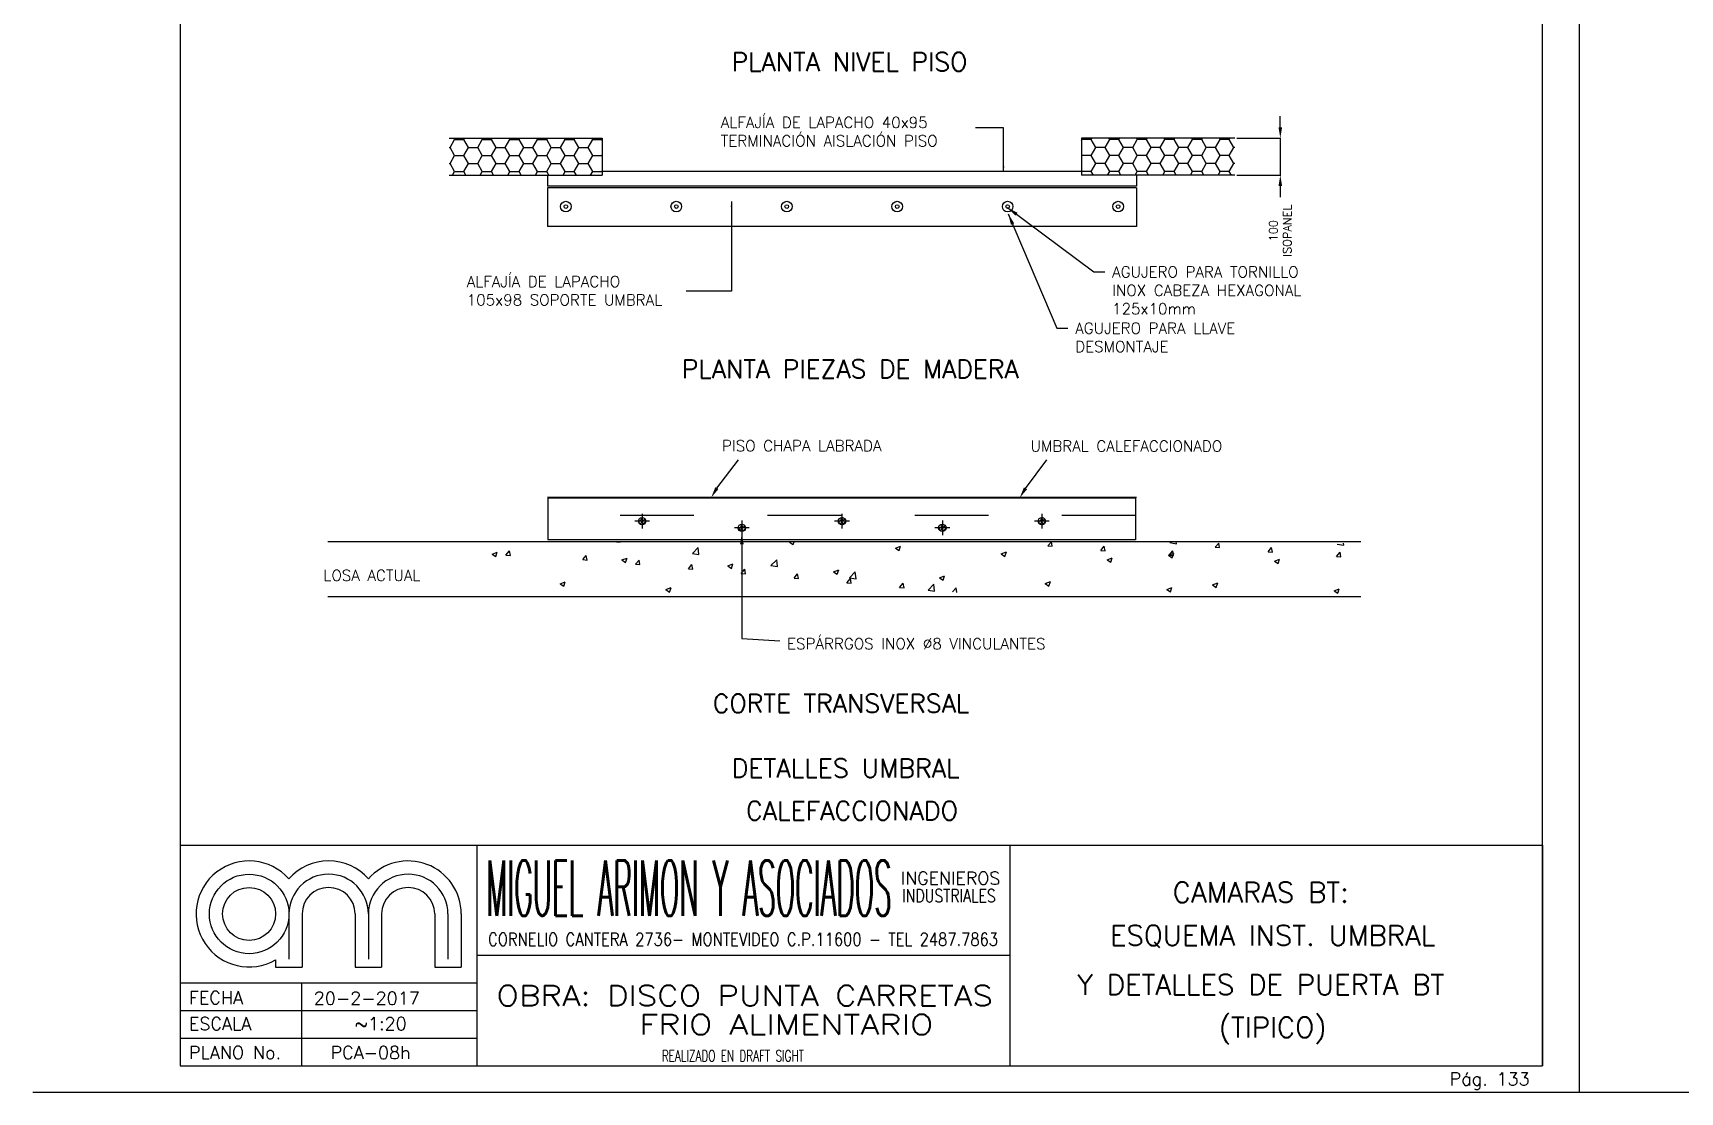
# Model space of a CAD drawing. Extents: x 2682 to 23682, y -29604 to -17724.
# Drawn here: x 11082 to 15556, y -29604 to -26728 of the extents above; entities that cross this region are included whole.
import ezdxf
from ezdxf.enums import TextEntityAlignment as Align

# ---------------------------------------------------------------- set-up
doc = ezdxf.new("R2010")
doc.units = 0
doc.header["$MEASUREMENT"] = 0
doc.header["$PDMODE"] = 33
doc.linetypes.add('PUN100', pattern=[400, 200, -200])
doc.layers.get('DEFPOINTS').update_dxf_attribs({"linetype": 'CONTINUOUS'})
for name, color, linetype in [('0.35', 7, 'CONTINUOUS'), ('0.45', 23, 'CONTINUOUS'), ('0.6', 15, 'CONTINUOUS'), ('FI', 2, 'CONTINUOUS'), ('GR', 9, 'CONTINUOUS'), ('IS', 5, 'CONTINUOUS'), ('ISO', 19, 'CONTINUOUS'), ('madera', 12, 'CONTINUOUS'), ('MF', 19, 'CONTINUOUS'), ('TX', 13, 'CONTINUOUS')]:
    doc.layers.add(name, color=color, linetype=linetype)
doc.styles.add('ROMANS', font='romans')
doc.dimstyles.new('1a10', dxfattribs={"dimtxt": 15, "dimasz": 15, "dimexe": 1, "dimexo": 1, "dimgap": 0, "dimtad": 0, "dimtih": 1, "dimtoh": 1, "dimdec": 0, "dimzin": 0, "dimdsep": 46, "dimlunit": 6, "dimtxsty": 'ROMANS', "dimcen": 2, "dimclrd": 256, "dimclre": 256, "dimclrt": 256, "dimadec": 0, "dimazin": 0, "dimtfac": 1, "dimtdec": 0, "dimtofl": 0, "dimtmove": 2, "dimatfit": 2, "dimfxl": 3, "dimfxlon": 1, "dimtolj": 1, "dimtzin": 0, "dimlwd": -1, "dimlwe": -1, "dimarcsym": 0})
doc.dimstyles.new('RPM 1-15', dxfattribs={"dimscale": 15, "dimtxt": 1.5, "dimasz": 2, "dimexe": 0.0625, "dimexo": 0.38, "dimgap": 1, "dimtad": 0, "dimdec": 0, "dimtxsty": 'ROMANS', "dimcen": 2.5, "dimclrd": 256, "dimclre": 256, "dimclrt": 256, "dimazin": 0, "dimtfac": 1, "dimtdec": 0, "dimtmove": 0, "dimatfit": 1, "dimfxl": 1, "dimtolj": 1, "dimlwd": -1, "dimlwe": -1, "dimarcsym": 0})
doc.dimstyles.new('RPM 1-50', dxfattribs={"dimscale": 20, "dimtxt": 1.5, "dimasz": 1.5, "dimexe": 1, "dimexo": 2, "dimgap": 1, "dimtad": 0, "dimdec": 0, "dimtxsty": 'ROMANS', "dimcen": 1.5, "dimclrd": 256, "dimclre": 256, "dimclrt": 256, "dimadec": 0, "dimazin": 0, "dimtfac": 1, "dimtdec": 0, "dimtix": 1, "dimtmove": 2, "dimatfit": 0, "dimfxl": 1, "dimtolj": 1, "dimlwd": -1, "dimlwe": -1, "dimarcsym": 0})

# ---------------------------------------------------------------- blocks, each defined once
blk = doc.blocks.new('*D435')
at = {"layer": 'DEFPOINTS', "color": 0, "linetype": 'Continuous', "transparency": 16777216}
for p in [(14346.6, -27013.9), (14346.6, -27113.9), (14470.2, -27113.9)]:
    blk.add_point(p, dxfattribs=at)
at = {"layer": 'TX', "linetype": 'Continuous', "transparency": 16777216}
for p, q in [((14470.2, -26983.9), (14470.2, -26953.9)), ((14352.3, -27013.9), (14471.2, -27013.9)), ((14470.2, -27013.9), (14470.2, -27113.9)), ((14352.3, -27113.9), (14471.2, -27113.9)), ((14470.2, -27143.9), (14470.2, -27173.9))]:
    blk.add_line(p, q, dxfattribs=at)
for points in [[(14465.2, -26983.9), (14475.2, -26983.9), (14470.2, -27013.9)], [(14465.2, -27143.9), (14475.2, -27143.9), (14470.2, -27113.9)]]:
    blk.add_solid(points, dxfattribs=at)
at = {"layer": 'TX', "linetype": 'Continuous', "transparency": 16777216, "insert": (14470.2, -27265), "char_height": 22.5, "attachment_point": 5, "rotation": 90, "style": 'ROMANS'}
blk.add_mtext('\\A1;100\\PISOPANEL', dxfattribs=at)

msp = doc.modelspace()

# ---------------------------------------------------------------- hatches: boundary and pattern name
at = {"layer": 'madera', "linetype": 'Continuous'}
h = msp.add_hatch(dxfattribs=at)
h.set_pattern_fill('ANSI38', color=256, scale=50, style=0)
h.set_pattern_definition([(45, (62799.351, -121730.3587), (-4.4194174, 4.4194174), []), (135, (62799.351, -121730.3587), (-13.25825215, 4.4194174), [15.625, -9.375])])
h.paths.add_polyline_path([(12746.63667, -28053.64583), (12736.63667, -28053.64583), (12736.63667, -28063.64583, 0.4142135624)])
h.paths.add_polyline_path([(12736.63667, -28043.64583), (12736.63667, -28053.64583), (12746.63667, -28053.64583, 0.4142135624)])
h.paths.add_polyline_path([(12736.63667, -28043.64583, 0.4142135624), (12726.63667, -28053.64583), (12736.63667, -28053.64583)])
h.paths.add_polyline_path([(12736.63667, -28053.64583), (12726.63667, -28053.64583, 0.4142135624), (12736.63667, -28063.64583)])
h = msp.add_hatch(dxfattribs=at)
h.set_pattern_fill('ANSI38', color=256, scale=50, style=0)
h.set_pattern_definition([(45, (63342.351, -121730.3587), (-4.4194174, 4.4194174), []), (135, (63342.351, -121730.3587), (-13.25825215, 4.4194174), [15.625, -9.375])])
h.paths.add_polyline_path([(13289.63667, -28053.64583), (13279.63667, -28053.64583), (13279.63667, -28063.64583, 0.4142135624)])
h.paths.add_polyline_path([(13279.63667, -28043.64583), (13279.63667, -28053.64583), (13289.63667, -28053.64583, 0.4142135624)])
h.paths.add_polyline_path([(13279.63667, -28043.64583, 0.4142135624), (13269.63667, -28053.64583), (13279.63667, -28053.64583)])
h.paths.add_polyline_path([(13279.63667, -28053.64583), (13269.63667, -28053.64583, 0.4142135624), (13279.63667, -28063.64583)])
h = msp.add_hatch(dxfattribs=at)
h.set_pattern_fill('ANSI38', color=256, scale=50, style=0)
h.set_pattern_definition([(45, (63885.351, -121730.3587), (-4.4194174, 4.4194174), []), (135, (63885.351, -121730.3587), (-13.25825215, 4.4194174), [15.625, -9.375])])
h.paths.add_polyline_path([(13832.63667, -28053.64583), (13822.63667, -28053.64583), (13822.63667, -28063.64583, 0.4142135624)])
h.paths.add_polyline_path([(13822.63667, -28043.64583), (13822.63667, -28053.64583), (13832.63667, -28053.64583, 0.4142135624)])
h.paths.add_polyline_path([(13822.63667, -28043.64583, 0.4142135624), (13812.63667, -28053.64583), (13822.63667, -28053.64583)])
h.paths.add_polyline_path([(13822.63667, -28053.64583), (13812.63667, -28053.64583, 0.4142135624), (13822.63667, -28063.64583)])
h = msp.add_hatch(dxfattribs=at)
h.set_pattern_fill('ANSI38', color=256, scale=50, style=0)
h.set_pattern_definition([(45, (63070.351, -121748.813), (-4.4194174, 4.4194174), []), (135, (63070.351, -121748.813), (-13.25825215, 4.4194174), [15.625, -9.375])])
h.paths.add_polyline_path([(13017.63667, -28072.09999), (13007.63667, -28072.09999), (13007.63667, -28082.09999, 0.4142135624)])
h.paths.add_polyline_path([(13007.63667, -28062.09999), (13007.63667, -28072.09999), (13017.63667, -28072.09999, 0.4142135624)])
h.paths.add_polyline_path([(13007.63667, -28062.09999, 0.4142135624), (12997.63667, -28072.09999), (13007.63667, -28072.09999)])
h.paths.add_polyline_path([(13007.63667, -28072.09999), (12997.63667, -28072.09999, 0.4142135624), (13007.63667, -28082.09999)])
h = msp.add_hatch(dxfattribs=at)
h.set_pattern_fill('ANSI38', color=256, scale=50, style=0)
h.set_pattern_definition([(45, (63614.907, -121748.813), (-4.4194174, 4.4194174), []), (135, (63614.907, -121748.813), (-13.25825215, 4.4194174), [15.625, -9.375])])
h.paths.add_polyline_path([(13562.19299, -28072.09999), (13552.19299, -28072.09999), (13552.19299, -28082.09999, 0.4142135624)])
h.paths.add_polyline_path([(13552.19299, -28062.09999), (13552.19299, -28072.09999), (13562.19299, -28072.09999, 0.4142135624)])
h.paths.add_polyline_path([(13552.19299, -28062.09999, 0.4142135624), (13542.19299, -28072.09999), (13552.19299, -28072.09999)])
h.paths.add_polyline_path([(13552.19299, -28072.09999), (13542.19299, -28072.09999, 0.4142135624), (13552.19299, -28082.09999)])

# ---------------------------------------------------------------- linework, layer by layer
at = {"layer": '0.6'}
for p, q in [((11482.03522, -23793.22941), (11482.03522, -28933.22941)), ((15182.03522, -29533.22941), (15182.03522, -23793.22941)), ((11482.03522, -28933.22941), (15182.03522, -28933.22941)), ((11482.03522, -28933.22941), (11482.03522, -29533.22941)), ((12288.43473, -29533.22941), (12288.43473, -28933.22941)), ((13735.23498, -28933.22941), (13735.23498, -29533.22941)), ((15182.03522, -28933.22941), (15182.03522, -29533.22941)), ((11813.23502, -29120.4293), (11813.23502, -29264.42921)), ((11957.23493, -29120.4293), (11957.23493, -29264.42921)), ((12029.23489, -29120.4293), (12029.23489, -29264.42921)), ((12173.2348, -29120.4293), (12173.2348, -29264.42921)), ((12245.23476, -29120.4293), (12245.23476, -29264.42921)), ((11741.23506, -29245.13688), (11741.23506, -29264.42921)), ((13735.23498, -29233.22941), (12288.43473, -29233.22941)), ((11741.23506, -29264.42921), (11813.23502, -29264.42921)), ((11957.23493, -29264.42921), (12029.23489, -29264.42921)), ((12173.2348, -29264.42921), (12245.23476, -29264.42921)), ((11482.03522, -29307.62918), (12288.43473, -29307.62918)), ((11482.03522, -29533.22941), (15182.03522, -29533.22941)), ((11482.03522, -29533.22941), (15182.03522, -29533.22941))]:
    msp.add_line(p, q, dxfattribs=at)
msp.add_circle((11669.23511, -29120.4293), 71.99996, dxfattribs=at)
for centre, radius, start, end in [((11669.23511, -29120.4293), 143.99991, 41.40962211, 300), ((11885.23498, -29120.4293), 143.99991, 41.40962211, 138.59037789), ((12101.23485, -29120.4293), 143.99991, 0, 138.59037789), ((11885.23498, -29120.4293), 71.99996, 0, 180), ((12101.23485, -29120.4293), 71.99996, 0, 180)]:
    msp.add_arc(centre, radius, start, end, dxfattribs=at)
at = {"layer": 'FI'}
for p, q in [((15282.03522, -23663.99649), (15282.03522, -29603.99649)), ((15282.03522, -23663.99649), (15282.03522, -29603.99649)), ((11777.23504, -29120.4293), (11777.23504, -29243.36779)), ((11993.23491, -29120.4293), (11993.23491, -29243.36779)), ((12209.23478, -29120.4293), (12209.23478, -29243.36779)), ((11811.76899, -29307.62918), (11811.76899, -29533.22941)), ((11482.03522, -29382.82918), (12288.43473, -29382.82918)), ((11482.03522, -29458.02918), (12288.43473, -29458.02918)), ((11082.02535, -29603.99649), (15282.03522, -29603.99649)), ((12874.26003, -29603.99649), (15282.03522, -29603.99649)), ((15282.03522, -29603.99649), (19482.04509, -29603.99649))]:
    msp.add_line(p, q, dxfattribs=at)
msp.add_circle((11669.23511, -29120.4293), 107.99994, dxfattribs=at)
for centre in [(11885.23498, -29120.4293), (12101.23485, -29120.4293)]:
    msp.add_arc(centre, 107.99994, 0, 180, dxfattribs=at)
at = {"layer": 'GR', "linetype": 'Continuous', "ltscale": 0.01}
for p, q in [((14079.63667, -27989.63686), (12479.63667, -27989.63686)), ((14688.85924, -28109.45407), (11883.24262, -28109.45407)), ((14688.85924, -28259.45407), (11883.24262, -28259.45407))]:
    msp.add_line(p, q, dxfattribs=at)
at = {"layer": 'IS', "linetype": 'Continuous'}
for p, q in [((12212.67371, -27013.94993), (12628.63667, -27013.94993)), ((12628.63667, -27013.94993), (12628.63667, -27113.94993)), ((13930.63667, -27013.94993), (13930.63667, -27113.94993)), ((14346.59963, -27013.94993), (13930.63667, -27013.94993)), ((12212.67371, -27113.94993), (12628.63667, -27113.94993)), ((14346.59963, -27113.94993), (13930.63667, -27113.94993))]:
    msp.add_line(p, q, dxfattribs=at)
at = {"layer": 'ISO'}
for p, q in [((12215.02089, -27039.31085), (12227.52089, -27017.66021)), ((12227.5232, -27017.66066), (12225.38081, -27013.94993)), ((12227.52243, -27017.65844), (12252.52243, -27017.65844)), ((12252.52089, -27017.66021), (12254.66303, -27013.94993)), ((12265.0232, -27039.31129), (12252.5232, -27017.66066)), ((12290.02089, -27039.31085), (12302.52089, -27017.66021)), ((12302.5232, -27017.66066), (12300.38081, -27013.94993)), ((12302.52243, -27017.65844), (12327.52243, -27017.65844)), ((12327.52089, -27017.66021), (12329.66303, -27013.94993)), ((12340.0232, -27039.31129), (12327.5232, -27017.66066)), ((12365.02089, -27039.31085), (12377.52089, -27017.66021)), ((12377.5232, -27017.66066), (12375.38081, -27013.94993)), ((12377.52243, -27017.65844), (12402.52243, -27017.65844)), ((12402.52089, -27017.66021), (12404.66303, -27013.94993)), ((12415.0232, -27039.31129), (12402.5232, -27017.66066)), ((12440.02089, -27039.31085), (12452.52089, -27017.66021)), ((12452.5232, -27017.66066), (12450.38081, -27013.94993)), ((12452.52243, -27017.65844), (12477.52243, -27017.65844)), ((12477.52089, -27017.66021), (12479.66303, -27013.94993)), ((12490.0232, -27039.31129), (12477.5232, -27017.66066)), ((12515.02089, -27039.31085), (12527.52089, -27017.66021)), ((12527.5232, -27017.66066), (12525.38081, -27013.94993)), ((12527.52243, -27017.65844), (12552.52243, -27017.65844)), ((12552.52089, -27017.66021), (12554.66303, -27013.94993)), ((12565.0232, -27039.31129), (12552.5232, -27017.66066)), ((12590.02089, -27039.31085), (12602.52089, -27017.66021)), ((12602.5232, -27017.66066), (12600.38081, -27013.94993)), ((12602.52243, -27017.65844), (12627.52243, -27017.65844)), ((12627.52089, -27017.66021), (12628.63667, -27015.72764)), ((12628.63667, -27019.58924), (12627.5232, -27017.66066)), ((13931.75244, -27017.66021), (13930.63667, -27015.72764)), ((13930.63667, -27019.58924), (13931.75014, -27017.66066)), ((13956.7509, -27017.65844), (13931.7509, -27017.65844)), ((13956.75014, -27017.66066), (13958.89253, -27013.94993)), ((13969.25244, -27039.31085), (13956.75244, -27017.66021)), ((13994.25014, -27039.31129), (14006.75014, -27017.66066)), ((14006.75244, -27017.66021), (14004.61031, -27013.94993)), ((14031.7509, -27017.65844), (14006.7509, -27017.65844)), ((14031.75014, -27017.66066), (14033.89253, -27013.94993)), ((14044.25244, -27039.31085), (14031.75244, -27017.66021)), ((14069.25014, -27039.31129), (14081.75014, -27017.66066)), ((14081.75244, -27017.66021), (14079.61031, -27013.94993)), ((14106.7509, -27017.65844), (14081.7509, -27017.65844)), ((14106.75014, -27017.66066), (14108.89252, -27013.94993)), ((14119.25244, -27039.31085), (14106.75244, -27017.66021)), ((14144.25014, -27039.31129), (14156.75014, -27017.66066)), ((14156.75244, -27017.66021), (14154.61031, -27013.94993)), ((14181.7509, -27017.65844), (14156.7509, -27017.65844)), ((14181.75014, -27017.66066), (14183.89252, -27013.94993)), ((14194.25244, -27039.31085), (14181.75244, -27017.66021)), ((14219.25014, -27039.31129), (14231.75014, -27017.66066)), ((14231.75244, -27017.66021), (14229.61031, -27013.94993)), ((14256.7509, -27017.65844), (14231.7509, -27017.65844)), ((14256.75014, -27017.66066), (14258.89252, -27013.94993)), ((14269.25244, -27039.31085), (14256.75244, -27017.66021)), ((14294.25014, -27039.31129), (14306.75014, -27017.66066)), ((14306.75244, -27017.66021), (14304.61031, -27013.94993)), ((14331.7509, -27017.65844), (14306.7509, -27017.65844)), ((14331.75014, -27017.66066), (14333.89252, -27013.94993)), ((14344.25244, -27039.31085), (14331.75244, -27017.66021)), ((12212.67371, -27039.30908), (12215.02243, -27039.30908)), ((12215.02089, -27082.61212), (12227.52089, -27060.96148)), ((12227.5232, -27060.96193), (12215.0232, -27039.31129)), ((12227.52243, -27060.95971), (12252.52243, -27060.95971)), ((12252.52089, -27060.96148), (12265.02089, -27039.31085)), ((12265.0232, -27082.61256), (12252.5232, -27060.96193)), ((12265.02243, -27039.30908), (12290.02243, -27039.30908)), ((12290.02089, -27082.61212), (12302.52089, -27060.96148)), ((12302.5232, -27060.96193), (12290.0232, -27039.31129)), ((12302.52243, -27060.95971), (12327.52243, -27060.95971)), ((12327.52089, -27060.96148), (12340.02089, -27039.31085)), ((12340.0232, -27082.61256), (12327.5232, -27060.96193)), ((12340.02243, -27039.30908), (12365.02243, -27039.30908)), ((12365.02089, -27082.61212), (12377.52089, -27060.96148)), ((12377.5232, -27060.96193), (12365.0232, -27039.31129)), ((12377.52243, -27060.95971), (12402.52243, -27060.95971)), ((12402.52089, -27060.96148), (12415.02089, -27039.31085)), ((12415.0232, -27082.61256), (12402.5232, -27060.96193)), ((12415.02243, -27039.30908), (12440.02243, -27039.30908)), ((12440.02089, -27082.61212), (12452.52089, -27060.96148)), ((12452.5232, -27060.96193), (12440.0232, -27039.31129)), ((12452.52243, -27060.95971), (12477.52243, -27060.95971)), ((12477.52089, -27060.96148), (12490.02089, -27039.31085)), ((12490.0232, -27082.61256), (12477.5232, -27060.96193)), ((12490.02243, -27039.30908), (12515.02243, -27039.30908)), ((12515.02089, -27082.61212), (12527.52089, -27060.96148)), ((12527.5232, -27060.96193), (12515.0232, -27039.31129)), ((12527.52243, -27060.95971), (12552.52243, -27060.95971)), ((12552.52089, -27060.96148), (12565.02089, -27039.31085)), ((12565.0232, -27082.61256), (12552.5232, -27060.96193)), ((12565.02243, -27039.30908), (12590.02243, -27039.30908)), ((12590.02089, -27082.61212), (12602.52089, -27060.96148)), ((12602.5232, -27060.96193), (12590.0232, -27039.31129)), ((12602.52243, -27060.95971), (12627.52243, -27060.95971)), ((12627.52089, -27060.96148), (12628.63667, -27059.02891)), ((12628.63667, -27062.89051), (12627.5232, -27060.96193)), ((13931.75244, -27060.96148), (13930.63667, -27059.02891)), ((13930.63667, -27062.89051), (13931.75014, -27060.96193)), ((13956.7509, -27060.95971), (13931.7509, -27060.95971)), ((13956.75014, -27060.96193), (13969.25014, -27039.31129)), ((13969.25244, -27082.61212), (13956.75244, -27060.96148)), ((13994.2509, -27039.30908), (13969.2509, -27039.30908)), ((13994.25014, -27082.61256), (14006.75014, -27060.96193)), ((14006.75244, -27060.96148), (13994.25244, -27039.31085)), ((14031.7509, -27060.95971), (14006.7509, -27060.95971)), ((14031.75014, -27060.96193), (14044.25014, -27039.31129)), ((14044.25244, -27082.61212), (14031.75244, -27060.96148)), ((14069.2509, -27039.30908), (14044.2509, -27039.30908)), ((14069.25014, -27082.61256), (14081.75014, -27060.96193)), ((14081.75244, -27060.96148), (14069.25244, -27039.31085)), ((14106.7509, -27060.95971), (14081.7509, -27060.95971)), ((14106.75014, -27060.96193), (14119.25014, -27039.31129)), ((14119.25244, -27082.61212), (14106.75244, -27060.96148)), ((14144.2509, -27039.30908), (14119.2509, -27039.30908)), ((14144.25014, -27082.61256), (14156.75014, -27060.96193)), ((14156.75244, -27060.96148), (14144.25244, -27039.31085)), ((14181.7509, -27060.95971), (14156.7509, -27060.95971)), ((14181.75014, -27060.96193), (14194.25014, -27039.31129)), ((14194.25244, -27082.61212), (14181.75244, -27060.96148)), ((14219.2509, -27039.30908), (14194.2509, -27039.30908)), ((14219.25014, -27082.61256), (14231.75014, -27060.96193)), ((14231.75244, -27060.96148), (14219.25244, -27039.31085)), ((14256.7509, -27060.95971), (14231.7509, -27060.95971)), ((14256.75014, -27060.96193), (14269.25014, -27039.31129)), ((14269.25244, -27082.61212), (14256.75244, -27060.96148)), ((14294.2509, -27039.30908), (14269.2509, -27039.30908)), ((14294.25014, -27082.61256), (14306.75014, -27060.96193)), ((14306.75244, -27060.96148), (14294.25244, -27039.31085)), ((14331.7509, -27060.95971), (14306.7509, -27060.95971)), ((14331.75014, -27060.96193), (14344.25014, -27039.31129)), ((14344.25244, -27082.61212), (14331.75244, -27060.96148)), ((14346.59963, -27039.30908), (14344.2509, -27039.30908)), ((12212.67371, -27082.61035), (12215.02243, -27082.61035)), ((12227.5232, -27104.2632), (12215.0232, -27082.61256)), ((12221.928, -27113.94993), (12227.52089, -27104.26275)), ((12227.52243, -27104.26098), (12252.52243, -27104.26098)), ((12252.52089, -27104.26275), (12265.02089, -27082.61212)), ((12258.11584, -27113.94993), (12252.5232, -27104.2632)), ((12265.02243, -27082.61035), (12290.02243, -27082.61035)), ((12302.5232, -27104.2632), (12290.0232, -27082.61256)), ((12296.928, -27113.94993), (12302.52089, -27104.26275)), ((12302.52243, -27104.26098), (12327.52243, -27104.26098)), ((12327.52089, -27104.26275), (12340.02089, -27082.61212)), ((12333.11584, -27113.94993), (12327.5232, -27104.2632)), ((12340.02243, -27082.61035), (12365.02243, -27082.61035)), ((12377.5232, -27104.2632), (12365.0232, -27082.61256)), ((12371.928, -27113.94993), (12377.52089, -27104.26275)), ((12377.52243, -27104.26098), (12402.52243, -27104.26098)), ((12402.52089, -27104.26275), (12415.02089, -27082.61212)), ((12408.11584, -27113.94993), (12402.5232, -27104.2632)), ((12415.02243, -27082.61035), (12440.02243, -27082.61035)), ((12452.5232, -27104.2632), (12440.0232, -27082.61256)), ((12446.928, -27113.94993), (12452.52089, -27104.26275)), ((12452.52243, -27104.26098), (12477.52243, -27104.26098)), ((12477.52089, -27104.26275), (12490.02089, -27082.61212)), ((12483.11584, -27113.94993), (12477.5232, -27104.2632)), ((12490.02243, -27082.61035), (12515.02243, -27082.61035)), ((12527.5232, -27104.2632), (12515.0232, -27082.61256)), ((12521.928, -27113.94993), (12527.52089, -27104.26275)), ((12527.52243, -27104.26098), (12552.52243, -27104.26098)), ((12552.52089, -27104.26275), (12565.02089, -27082.61212)), ((12558.11584, -27113.94993), (12552.5232, -27104.2632)), ((12565.02243, -27082.61035), (12590.02243, -27082.61035)), ((12602.5232, -27104.2632), (12590.0232, -27082.61256)), ((12596.928, -27113.94993), (12602.52089, -27104.26275)), ((12602.52243, -27104.26098), (12627.52243, -27104.26098)), ((12627.52089, -27104.26275), (12628.63667, -27102.33018)), ((12628.63667, -27106.19178), (12627.5232, -27104.2632)), ((13931.75244, -27104.26275), (13930.63667, -27102.33018)), ((13930.63667, -27106.19178), (13931.75014, -27104.2632)), ((13956.7509, -27104.26098), (13931.7509, -27104.26098)), ((13956.75014, -27104.2632), (13969.25014, -27082.61256)), ((13962.34533, -27113.94993), (13956.75244, -27104.26275)), ((13994.2509, -27082.61035), (13969.2509, -27082.61035)), ((14006.75244, -27104.26275), (13994.25244, -27082.61212)), ((14001.1575, -27113.94993), (14006.75014, -27104.2632)), ((14031.7509, -27104.26098), (14006.7509, -27104.26098)), ((14031.75014, -27104.2632), (14044.25014, -27082.61256)), ((14037.34533, -27113.94993), (14031.75244, -27104.26275)), ((14069.2509, -27082.61035), (14044.2509, -27082.61035)), ((14081.75244, -27104.26275), (14069.25244, -27082.61212)), ((14076.1575, -27113.94993), (14081.75014, -27104.2632)), ((14106.7509, -27104.26098), (14081.7509, -27104.26098)), ((14106.75014, -27104.2632), (14119.25014, -27082.61256)), ((14112.34533, -27113.94993), (14106.75244, -27104.26275)), ((14144.2509, -27082.61035), (14119.2509, -27082.61035)), ((14156.75244, -27104.26275), (14144.25244, -27082.61212)), ((14151.1575, -27113.94993), (14156.75014, -27104.2632)), ((14181.7509, -27104.26098), (14156.7509, -27104.26098)), ((14181.75014, -27104.2632), (14194.25014, -27082.61256)), ((14187.34533, -27113.94993), (14181.75244, -27104.26275)), ((14219.2509, -27082.61035), (14194.2509, -27082.61035)), ((14231.75244, -27104.26275), (14219.25244, -27082.61212)), ((14226.1575, -27113.94993), (14231.75014, -27104.2632)), ((14256.7509, -27104.26098), (14231.7509, -27104.26098)), ((14256.75014, -27104.2632), (14269.25014, -27082.61256)), ((14262.34533, -27113.94993), (14256.75244, -27104.26275)), ((14294.2509, -27082.61035), (14269.2509, -27082.61035)), ((14306.75244, -27104.26275), (14294.25244, -27082.61212)), ((14301.1575, -27113.94993), (14306.75014, -27104.2632)), ((14331.7509, -27104.26098), (14306.7509, -27104.26098)), ((14331.75014, -27104.2632), (14344.25014, -27082.61256)), ((14337.34533, -27113.94993), (14331.75244, -27104.26275)), ((14346.59963, -27082.61035), (14344.2509, -27082.61035))]:
    msp.add_line(p, q, dxfattribs=at)
at = {"layer": 'madera', "linetype": 'Continuous'}
for p, q in [((13930.63667, -27103.94993), (12628.63667, -27103.94993)), ((12479.63667, -27113.94993), (12479.63667, -27143.94993)), ((14079.63667, -27143.94993), (12479.63667, -27143.94993)), ((14079.63667, -27148.94993), (12479.63667, -27148.94993)), ((12479.63667, -27148.94993), (12479.63667, -27253.94993)), ((14079.63667, -27113.94993), (14079.63667, -27143.94993)), ((14079.63667, -27148.94993), (14079.63667, -27253.94993)), ((14079.63667, -27253.94993), (12479.63667, -27253.94993)), ((14077.20238, -27991.63686), (12480.95832, -27991.63686)), ((12480.95832, -27991.63686), (12480.95832, -28104.20971)), ((14077.20238, -27991.63686), (14077.20238, -28104.20971)), ((12736.63667, -28033.64583), (12736.63667, -28073.64583)), ((13279.63667, -28033.64583), (13279.63667, -28073.64583)), ((13822.63667, -28033.64583), (13822.63667, -28073.64583)), ((12756.63667, -28053.64583), (12716.63667, -28053.64583)), ((13027.63667, -28072.09999), (12987.63667, -28072.09999)), ((13007.63667, -28052.09999), (13007.63667, -28092.09999)), ((13299.63667, -28053.64583), (13259.63667, -28053.64583)), ((13572.19299, -28072.09999), (13532.19299, -28072.09999)), ((13552.19299, -28052.09999), (13552.19299, -28092.09999)), ((13842.63667, -28053.64583), (13802.63667, -28053.64583)), ((14077.20238, -28104.20971), (12480.95832, -28104.20971))]:
    msp.add_line(p, q, dxfattribs=at)
at = {"layer": 'madera', "linetype": 'PUN100'}
msp.add_line((14077.20238, -28038.63686), (12480.95832, -28038.63686), dxfattribs=at)
at = {"layer": 'madera', "linetype": 'Continuous'}
for centre, radius in [((12529.63667, -27199.47289), 14.47704), ((12529.63667, -27199.44993), 5), ((12829.63667, -27199.47289), 14.47704), ((12829.63667, -27199.44993), 5), ((13129.63667, -27199.47289), 14.47704), ((13129.63667, -27199.44993), 5), ((13429.63667, -27199.47289), 14.47704), ((13429.63667, -27199.44993), 5), ((13729.63667, -27199.47289), 14.47704), ((13729.63667, -27199.44993), 5), ((14029.63667, -27199.47289), 14.47704), ((14029.63667, -27199.44993), 5), ((12736.63667, -28053.64583), 10), ((13279.63667, -28053.64583), 10), ((13822.63667, -28053.64583), 10), ((13007.63667, -28072.09999), 10), ((13552.19299, -28072.09999), 10)]:
    msp.add_circle(centre, radius, dxfattribs=at)
at = {"layer": 'MF'}
for p, q in [((12329.3159, -28143.1478), (12343.31961, -28137.77228)), ((12339.2426, -28149.87248), (12343.29787, -28137.78665)), ((12366.83012, -28145.61821), (12376.47194, -28134.12754)), ((12378.76285, -28146.67851), (12376.45034, -28134.14197)), ((12667.11498, -28109.45407), (12677.53776, -28111.07055)), ((12677.51555, -28111.07904), (12677.32651, -28109.45407)), ((12873.19862, -28141.41571), (12888.77632, -28125.1804)), ((12873.19862, -28141.4157), (12890.98597, -28144.17435)), ((12890.96373, -28144.18298), (12888.75409, -28125.18902)), ((13137.46479, -28110.67666), (13140.64975, -28109.45407)), ((13137.4648, -28110.67665), (13147.41325, -28117.38697)), ((13147.39151, -28117.40192), (13150.05833, -28109.45407)), ((13424.89068, -28126.69421), (13438.89439, -28121.31869)), ((13424.89068, -28126.6942), (13434.83913, -28133.40451)), ((13434.81739, -28133.4197), (13438.87265, -28121.33387)), ((13712.31657, -28142.71176), (13726.32028, -28137.33624)), ((13722.24326, -28149.43747), (13726.29852, -28137.35164)), ((13838.85286, -28120.68405), (13850.80719, -28121.72991)), ((13838.85287, -28120.68405), (13848.27594, -28109.45407)), ((13850.7856, -28121.74546), (13848.51831, -28109.45407)), ((13982.30489, -28133.23447), (13994.25923, -28134.28034)), ((13982.3049, -28133.23448), (13991.94672, -28121.74381)), ((13994.23763, -28134.29599), (13991.92512, -28121.75946)), ((14166.90956, -28146.38123), (14180.91327, -28141.00571)), ((14168.46302, -28145.78491), (14178.10484, -28134.29424)), ((14170.07814, -28112.111), (14187.86549, -28114.86965)), ((14176.83625, -28153.10694), (14180.89151, -28141.02111)), ((14180.39574, -28146.84653), (14178.08322, -28134.31)), ((14187.84325, -28114.87909), (14187.21214, -28109.45407)), ((14293.44585, -28124.35351), (14305.40018, -28125.39938)), ((14293.44586, -28124.35352), (14302.86893, -28113.12354)), ((14305.37859, -28125.41492), (14303.1113, -28113.12354)), ((14436.89788, -28136.90394), (14448.85222, -28137.94981)), ((14436.89789, -28136.90395), (14446.53971, -28125.41328)), ((14448.83062, -28137.96546), (14446.51811, -28125.42893)), ((14623.05601, -28149.45438), (14632.69783, -28137.96371)), ((14624.67113, -28115.78046), (14642.45848, -28118.53911)), ((14634.98873, -28150.516), (14632.67621, -28137.97947)), ((14642.43624, -28118.54855), (14641.80513, -28113.12354)), ((12329.3159, -28143.14779), (12339.26435, -28149.8581)), ((12366.83011, -28145.6182), (12378.78445, -28146.66407)), ((12575.5348, -28158.16864), (12585.17662, -28146.67797)), ((12575.5348, -28158.16863), (12587.48913, -28159.2145)), ((12587.46752, -28159.22905), (12585.15501, -28146.69251)), ((12681.99443, -28159.16535), (12695.99814, -28153.78983)), ((12681.99443, -28159.16534), (12691.94288, -28165.87565)), ((12691.92112, -28165.89025), (12695.97638, -28153.80442)), ((12718.98683, -28170.71906), (12730.94117, -28171.76493)), ((12718.98684, -28170.71906), (12728.62866, -28159.2284)), ((12730.91955, -28171.77959), (12728.60704, -28159.24305)), ((12862.43887, -28183.26948), (12874.39321, -28184.31535)), ((12862.43888, -28183.26949), (12872.08069, -28171.77882)), ((12874.37157, -28184.33013), (12872.05906, -28171.79359)), ((12969.42032, -28175.18289), (12983.42402, -28169.80737)), ((12969.42032, -28175.18288), (12979.36877, -28181.8932)), ((12979.34699, -28181.90802), (12983.40225, -28169.82219)), ((13005.89091, -28195.81992), (13015.53273, -28184.32925)), ((13017.8236, -28196.88067), (13015.51109, -28184.34413)), ((13086.64683, -28174.51951), (13102.22453, -28158.2842)), ((13086.64683, -28174.5195), (13104.43418, -28177.27815)), ((13104.41191, -28177.28692), (13102.20227, -28158.29295)), ((13256.84621, -28191.20044), (13270.84991, -28185.82492)), ((13266.77286, -28197.9258), (13270.82813, -28185.83996)), ((13712.31657, -28142.71175), (13722.26502, -28149.42206)), ((13999.74246, -28158.7293), (14013.74616, -28153.35379)), ((13999.74246, -28158.72929), (14009.69091, -28165.43961)), ((14009.66913, -28165.45524), (14013.7244, -28153.36941)), ((14166.90956, -28146.38122), (14176.85801, -28153.09153)), ((14168.46301, -28145.7849), (14180.41735, -28146.83077)), ((14454.33545, -28162.39877), (14468.33915, -28157.02325)), ((14454.33545, -28162.39876), (14464.2839, -28169.10908)), ((14464.26212, -28169.12471), (14468.31739, -28157.03888)), ((14623.056, -28149.45437), (14635.01034, -28150.50024)), ((12513.94995, -28223.67158), (12527.95366, -28218.29606)), ((12513.94996, -28223.67157), (12523.89841, -28230.38188)), ((12523.87659, -28230.39635), (12527.93186, -28218.31052)), ((13005.89091, -28195.81991), (13017.84524, -28196.86578)), ((13149.34294, -28208.37034), (13161.29728, -28209.41621)), ((13149.34295, -28208.37034), (13158.98476, -28196.87968)), ((13161.27562, -28209.4312), (13158.96311, -28196.89467)), ((13256.84621, -28191.20043), (13266.79466, -28197.91075)), ((13292.79498, -28220.92076), (13304.74931, -28221.96663)), ((13292.79499, -28220.92077), (13302.4368, -28209.43011)), ((13300.09504, -28207.62331), (13315.67274, -28191.388)), ((13300.09504, -28207.62331), (13317.88239, -28210.38196)), ((13304.72765, -28221.98174), (13302.41514, -28209.44521)), ((13317.86009, -28210.39085), (13315.65045, -28191.39689)), ((13436.24702, -28233.4712), (13445.88884, -28221.98053)), ((13448.17968, -28234.53228), (13445.86716, -28221.99575)), ((13513.54325, -28240.72712), (13529.12095, -28224.49181)), ((13531.30827, -28243.49479), (13529.09863, -28224.50083)), ((13544.27209, -28207.21799), (13558.2758, -28201.84247)), ((13544.27209, -28207.21798), (13554.22054, -28213.92829)), ((13554.19873, -28213.94357), (13558.254, -28201.85774)), ((13831.69798, -28223.23554), (13845.70169, -28217.86002)), ((13831.69798, -28223.23553), (13841.64643, -28229.94584)), ((13841.6246, -28229.96134), (13845.67987, -28217.87551)), ((14286.29097, -28226.905), (14300.29468, -28221.52948)), ((14286.29097, -28226.90499), (14296.23942, -28233.61531)), ((14296.21759, -28233.63081), (14300.27286, -28221.54498)), ((12801.37584, -28239.68912), (12815.37955, -28234.31361)), ((12801.37584, -28239.68911), (12811.32429, -28246.39943)), ((12811.30246, -28246.41412), (12815.35773, -28234.32829)), ((13436.24701, -28233.47119), (13448.20135, -28234.51706)), ((13513.54325, -28240.72711), (13531.3306, -28243.48576)), ((13579.69906, -28246.02163), (13589.34087, -28234.53096)), ((13591.6317, -28247.08282), (13589.31919, -28234.54629)), ((14161.82995, -28239.25308), (14175.83365, -28233.87756)), ((14161.82995, -28239.25307), (14171.7784, -28245.96339)), ((14171.75656, -28245.97911), (14175.81182, -28233.89328)), ((14616.42294, -28242.92255), (14630.42664, -28237.54703)), ((14616.42294, -28242.92254), (14626.37139, -28249.63286)), ((14626.34955, -28249.64858), (14630.40481, -28237.56275))]:
    msp.add_line(p, q, dxfattribs=at)
at = {"layer": 'TX', "linetype": 'Continuous'}
for points in [[(12939.86131, -27963.94813), (12998.13575, -27886.7845)], [(13778.01895, -27964.58398), (13836.29339, -27887.42035)]]:
    msp.add_lwpolyline(points, dxfattribs=at)
for points in [[(12944.14277, -27966.5306), (12924.36649, -27989.63686), (12935.57986, -27961.36566)], [(13782.30041, -27967.16645), (13762.52413, -27990.2727), (13773.7375, -27962.00151)]]:
    msp.add_solid(points, dxfattribs=at)

# ---------------------------------------------------------------- texts
at = {"layer": '0.35', "style": 'ROMANS'}
for s, width, p, p2 in [('INGENIEROS ', 0.868836, (13439.36868, -29040.74901), (13733.32495, -29040.74901)), ('INDUSTRIALES', 0.729467, (13443.10537, -29088.46393), (13697.20319, -29088.46393))]:
    msp.add_text(s, height=35, dxfattribs=dict(at, width=width)).set_placement(p, p2, align=Align.FIT)
for s, p in [('FECHA', (11505.57742, -29365.23413)), ('ESCALA', (11505.57742, -29435.84606)), ('PLANO No.', (11505.57742, -29514.24536))]:
    msp.add_text(s, height=35, dxfattribs=at).set_placement(p)
at = {"layer": '0.45', "style": 'ROMANS'}
for s, p in [('CAMARAS BT:', (14417.20159, -29061.53812)), ('ESQUEMA INST. UMBRAL', (14449.34624, -29181.41999)), ('Y DETALLES DE PUERTA BT', (14417.20159, -29312.20015)), ('(TIPICO)', (14449.34624, -29432.08201))]:
    msp.add_text(s, height=55, dxfattribs=at).set_placement(p, align=Align.MIDDLE)
at = {"layer": '0.6', "style": 'ROMANS'}
for s, width, p, p2 in [('OBRA: DISCO PUNTA CARRETAS', 1.035604, (12341.15061, -29369.79756), (13689.16202, -29369.79756)), ('FRIO ALIMENTARIO', 1.088962, (12729.01221, -29448.1097), (13527.58471, -29448.1097))]:
    msp.add_text(s, height=55, dxfattribs=dict(at, width=width)).set_placement(p, p2, align=Align.FIT)
at = {"layer": 'FI', "style": 'ROMANS', "width": 0.730272}
msp.add_text('CORNELIO CANTERA 2736- MONTEVIDEO C.P.11600 - TEL 2487.7863', height=35, dxfattribs=at).set_placement((12318.34896, -29206.69584), (13703.43109, -29206.69584), align=Align.FIT)
at = {"layer": 'FI', "style": 'ROMANS'}
for s, p in [('20-2-2017', (11844.84708, -29366.63373)), ('~1:20', (11956.13657, -29435.84606)), ('PCA-08h', (11890.2856, -29514.24536)), ('Pág. 133', (14929.94468, -29585.88885))]:
    msp.add_text(s, height=35, dxfattribs=at).set_placement(p)
at = {"layer": 'FI', "style": 'ROMANS', "width": 0.691964}
msp.add_text('REALIZADO EN DRAFT SIGHT', height=30, dxfattribs=at).set_placement((12983.2278, -29505.60529), align=Align.MIDDLE)
at = {"layer": 'GR', "style": 'ROMANS'}
for s, p in [('DETALLES UMBRAL ', (13306.92242, -28724.4213)), ('CALEFACCIONADO', (13306.92242, -28840.03316))]:
    msp.add_text(s, height=50.5354865, dxfattribs=at).set_placement(p, align=Align.MIDDLE)
at = {"layer": 'GR', "style": 'ROMANS', "width": 0.325217}
msp.add_text('MIGUEL ARIMON Y ASOCIADOS', height=150, dxfattribs=at).set_placement((12313.36666, -29125.05338), (13414.45713, -29125.05338), align=Align.FIT)
at = {"layer": 'TX', "linetype": 'Continuous', "style": 'ROMANS'}
for s, p in [('PLANTA NIVEL PISO', (12979.61899, -26831.43847)), ('PLANTA PIEZAS DE MADERA', (12844.26736, -27665.23431)), ('CORTE TRANSVERSAL', (12928.75088, -28573.46156))]:
    msp.add_text(s, height=50, dxfattribs=at).set_placement(p)
at = {"layer": 'TX', "char_height": 30, "attachment_point": 1, "style": 'ROMANS'}
for s, insert in [('ALFAJÍA DE LAPACHO 40x95\\PTERMINACIÓN AISLACIÓN PISO', (12950.55845, -26955.9649)), ('ALFAJÍA DE LAPACHO\\P105x98 SOPORTE UMBRAL', (12260.37348, -27387.99243)), ('AGUJERO PARA TORNILLO \\PINOX CABEZA HEXAGONAL\\P125x10mm', (14013.37177, -27361.98918)), ('\\A1;AGUJERO PARA LLAVE\\PDESMONTAJE', (13913.21118, -27514.83316))]:
    msp.add_mtext(s, dxfattribs=dict(at, insert=insert))
at = {"layer": 'TX', "linetype": 'Continuous', "char_height": 30, "attachment_point": 1, "style": 'ROMANS'}
for s, insert in [('PISO CHAPA LABRADA', (12953.64491, -27834.00393)), ('UMBRAL CALEFACCIONADO', (13791.80254, -27834.63978)), ('LOSA ACTUAL', (11871.01423, -28185.84579)), ('ESPÁRRGOS INOX %%C8 VINCULANTES', (13130.38444, -28371.40281))]:
    msp.add_mtext(s, dxfattribs=dict(at, insert=insert))

# ---------------------------------------------------------------- dimensions: what is measured, and where the dimension line sits
at = {"layer": 'TX', "linetype": 'Continuous'}
dim = msp.add_linear_dim(base=(14470.2482, -27113.94993), p1=(14346.59963, -27013.94993), p2=(14346.59963, -27113.94993), angle=90, text='<>\\PISOPANEL', dimstyle='RPM 1-15', dxfattribs=at)
dim.commit()
dim.dimension.update_dxf_attribs({"geometry": '*D435', "text_midpoint": (14470.2482, -27265.02136)})

# ---------------------------------------------------------------- leaders
at = {"layer": 'TX', "annotation_type": 0, "has_hookline": 1, "hookline_direction": 1}
msp.add_leader([(13718.30838, -27105.02455), (13718.30838, -26985.79576), (13642.11867, -26985.79576)], dimstyle='1a10', dxfattribs=at)
at = {"layer": 'TX'}
msp.add_leader([(12979.52602, -27185.59866), (12979.52602, -27429.32089), (12856.01837, -27429.32089)], dimstyle='1a10', override={"dimgap": 0, "dimtad": 0}, dxfattribs=at)
at = {"layer": 'TX', "annotation_type": 0, "has_hookline": 1, "hookline_direction": 0}
for points, text_width in [([(13729.63667, -27202.33723), (13963.37177, -27376.98918), (13993.37177, -27376.98918)], 578.57143), ([(13731.3363, -27219.45661), (13863.21118, -27529.83316), (13893.21118, -27529.83316)], 492.85714)]:
    msp.add_leader(points, dimstyle='RPM 1-50', override={"dimgap": 1, "dimtad": 0}, dxfattribs=dict(at, text_width=text_width))
at = {"layer": 'TX', "linetype": 'Continuous', "annotation_type": 0, "has_hookline": 1, "hookline_direction": 1}
msp.add_leader([(13007.63667, -28086.30962), (13007.63667, -28372.22986), (13110.38444, -28378.90281)], dimstyle='RPM 1-50', dxfattribs=at)

doc.saveas('drawing.dxf')
